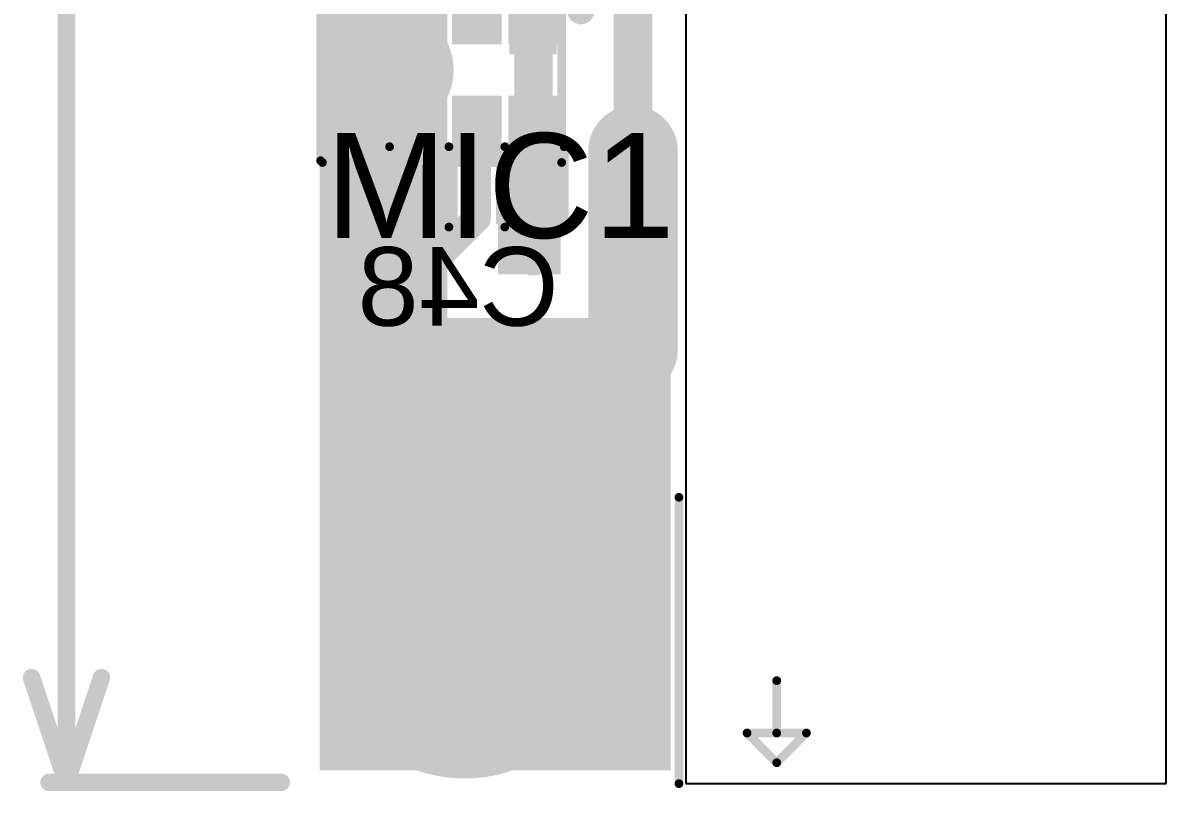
# Model space of a CAD drawing. Header units: millimetres. Extents: x -0.26 to 2.84, y -0.09 to 2.43.
# Drawn here: x -0.253 to 0.402, y -0.09 to 0.35 of the extents above; entities that cross this region are included whole.
import ezdxf

# ---------------------------------------------------------------- set-up
doc = ezdxf.new("R2010")
doc.units = ezdxf.units.MM
doc.header["$MEASUREMENT"] = 0
for name, color, linetype in [('BottomLayer', 5, 'Continuous'), ('BottomOverlay', 54, 'Continuous'), ('BottomPaste', 16, 'Continuous'), ('BottomSolder', 6, 'Continuous'), ('Mechanical1', 6, 'Continuous'), ('MultiLayer', 9, 'Continuous'), ('PadHoleLayer', 156, 'Continuous'), ('TopLayer', 1, 'Continuous'), ('TopOverlay', 2, 'Continuous'), ('TopPaste', 8, 'Continuous'), ('TopSolder', 216, 'Continuous'), ('ViaHoleLayer', 16, 'Continuous')]:
    doc.layers.add(name, color=color, linetype=linetype)
doc.styles.add('Arial', font='', dxfattribs={"height": 0.2})
doc.styles.get('Arial').set_extended_font_data('Arial')

# ---------------------------------------------------------------- blocks, each defined once
blk = doc.blocks.new('ICS_40618_90')
at = {"layer": 'BottomLayer'}
h = blk.add_hatch(color=5, dxfattribs=at)
edge = h.paths.add_edge_path()
edge.add_arc((0, 0.04083), 0.03199, 0, 360)
at = {"layer": 'BottomSolder'}
h = blk.add_hatch(color=6, dxfattribs=at)
edge = h.paths.add_edge_path()
edge.add_arc((0, 0.04083), 0.03599, 0, 360)
at = {"layer": 'MultiLayer'}
h = blk.add_hatch(color=9, dxfattribs=at)
edge = h.paths.add_edge_path()
edge.add_arc((0, 0.04083), 0.03199, 0, 360)
at = {"layer": 'PadHoleLayer'}
h = blk.add_hatch(color=156, dxfattribs=at)
edge = h.paths.add_edge_path()
edge.add_arc((0, 0.04083), 0.02018, 0, 360)
at = {"layer": 'TopLayer'}
h = blk.add_hatch(color=1, dxfattribs=at)
edge = h.paths.add_edge_path()
edge.add_arc((0, 0.04083), 0.03199, 0, 360)
for points in [[(-0.04724, 0.00181), (-0.0187, 0.00181), (-0.0187, -0.01874), (-0.04724, -0.01874)], [(0.0187, 0.00181), (0.04724, 0.00181), (0.04724, -0.01874), (0.0187, -0.01874)], [(-0.04528, -0.00016), (-0.02067, -0.00016), (-0.02067, -0.01677), (-0.04528, -0.01677)], [(-0.04724, -0.03055), (-0.0187, -0.03055), (-0.0187, -0.0511), (-0.04724, -0.0511)], [(0.0187, -0.03055), (0.04724, -0.03055), (0.04724, -0.0511), (0.0187, -0.0511)]]:
    blk.add_hatch(color=1, dxfattribs=at).paths.add_polyline_path(points)
at = {"layer": 'TopOverlay'}
blk.add_hatch(color=2, dxfattribs=at).paths.add_polyline_path([(0.00904, -0.05406), (0.01504, -0.05406), (0.01504, -0.02706), (0.00904, -0.02706)])
at = {"layer": 'TopPaste'}
for points in [[(-0.04724, 0.00181), (-0.0187, 0.00181), (-0.0187, -0.01874), (-0.04724, -0.01874)], [(0.0187, 0.00181), (0.04724, 0.00181), (0.04724, -0.01874), (0.0187, -0.01874)], [(-0.04528, -0.00016), (-0.02067, -0.00016), (-0.02067, -0.01677), (-0.04528, -0.01677)], [(-0.04724, -0.03055), (-0.0187, -0.03055), (-0.0187, -0.0511), (-0.04724, -0.0511)], [(0.0187, -0.03055), (0.04724, -0.03055), (0.04724, -0.0511), (0.0187, -0.0511)]]:
    blk.add_hatch(color=8, dxfattribs=at).paths.add_polyline_path(points)
at = {"layer": 'TopSolder'}
h = blk.add_hatch(color=216, dxfattribs=at)
edge = h.paths.add_edge_path()
edge.add_arc((0, 0.04083), 0.03599, 0, 360)
for points in [[(-0.05124, 0.00581), (-0.0147, 0.00581), (-0.0147, -0.02274), (-0.05124, -0.02274)], [(-0.04928, 0.00384), (-0.01667, 0.00384), (-0.01667, -0.02077), (-0.04928, -0.02077)], [(0.0147, 0.00581), (0.05124, 0.00581), (0.05124, -0.02274), (0.0147, -0.02274)], [(-0.05124, -0.02655), (-0.0147, -0.02655), (-0.0147, -0.0551), (-0.05124, -0.0551)], [(0.0147, -0.02655), (0.05124, -0.02655), (0.05124, -0.0551), (0.0147, -0.0551)]]:
    blk.add_hatch(color=216, dxfattribs=at).paths.add_polyline_path(points)
at = {"layer": 'TopOverlay', "const_width": 0.005}
for points in [[(-0.053, 0.08), (-0.053, -0.057)], [(-0.052, 0.081), (0.053, 0.081)], [(0.053, 0.081), (0.053, -0.057)], [(-0.053, -0.057), (0.053, -0.057)]]:
    blk.add_lwpolyline(points, dxfattribs=at)
at = {"layer": 'TopOverlay'}
for points, const_width in [([(-0.05425, 0.08, 1), (-0.05175, 0.08, 1)], 0.0025), ([(-0.05325, 0.081, 1), (-0.05075, 0.081, 1)], 0.0025), ([(0.05175, 0.081, 1), (0.05425, 0.081, 1)], 0.0025), ([(0.05175, 0.081, 1), (0.05425, 0.081, 1)], 0.0025), ([(-0.05425, -0.057, 1), (-0.05175, -0.057, 1)], 0.0025), ([(-0.05425, -0.057, 1), (-0.05175, -0.057, 1)], 0.0025), ([(0.05175, -0.057, 1), (0.05425, -0.057, 1)], 0.0025), ([(0.05175, -0.057, 1), (0.05425, -0.057, 1)], 0.0025), ([(0.03683, -0.068, 1), (0.03117, -0.068, 1)], 0.01), ([(0.02867, -0.068, 1), (0.03367, -0.068, 1)], 0.005), ([(0.03433, -0.068, 1), (0.03933, -0.068, 1)], 0.005)]:
    blk.add_lwpolyline(points, format="xyb", close=True, dxfattribs=dict(at, const_width=const_width))
blk = doc.blocks.new('DC_C024E_7A_1_65_95')
at = {"layer": 'BottomLayer'}
h = blk.add_hatch(color=5, dxfattribs=at)
edge = h.paths.add_edge_path()
edge.add_arc((-0.12972, 0.16929), 0.02165, 90, 270)
edge.add_line((-0.12972, 0.14764), (-0.01555, 0.14764))
edge.add_arc((-0.01555, 0.16929), 0.02165, 270, 450)
edge.add_line((-0.01555, 0.19094), (-0.12972, 0.19094))
at = {"layer": 'BottomSolder'}
h = blk.add_hatch(color=6, dxfattribs=at)
edge = h.paths.add_edge_path()
edge.add_arc((-0.12972, 0.16929), 0.02565, 90, 270)
edge.add_line((-0.12972, 0.14364), (-0.01555, 0.14364))
edge.add_arc((-0.01555, 0.16929), 0.02565, 270, 450)
edge.add_line((-0.01555, 0.19494), (-0.12972, 0.19494))
at = {"layer": 'MultiLayer'}
h = blk.add_hatch(color=9, dxfattribs=at)
edge = h.paths.add_edge_path()
edge.add_arc((-0.12972, 0.16929), 0.02165, 90, 270)
edge.add_line((-0.12972, 0.14764), (-0.01555, 0.14764))
edge.add_arc((-0.01555, 0.16929), 0.02165, 270, 450)
edge.add_line((-0.01555, 0.19094), (-0.12972, 0.19094))
at = {"layer": 'PadHoleLayer'}
h = blk.add_hatch(color=156, dxfattribs=at)
edge = h.paths.add_edge_path()
edge.add_arc((-0.12677, 0.16929), 0.01083, 90, 270)
edge.add_line((-0.12677, 0.15846), (-0.0185, 0.15846))
edge.add_arc((-0.0185, 0.16929), 0.01083, 270, 450)
edge.add_line((-0.0185, 0.18012), (-0.12677, 0.18012))
at = {"layer": 'TopLayer'}
h = blk.add_hatch(color=1, dxfattribs=at)
edge = h.paths.add_edge_path()
edge.add_arc((-0.12972, 0.16929), 0.02165, 90, 270)
edge.add_line((-0.12972, 0.14764), (-0.01555, 0.14764))
edge.add_arc((-0.01555, 0.16929), 0.02165, 270, 450)
edge.add_line((-0.01555, 0.19094), (-0.12972, 0.19094))
at = {"layer": 'TopSolder'}
h = blk.add_hatch(color=216, dxfattribs=at)
edge = h.paths.add_edge_path()
edge.add_arc((-0.12972, 0.16929), 0.02565, 90, 270)
edge.add_line((-0.12972, 0.14364), (-0.01555, 0.14364))
edge.add_arc((-0.01555, 0.16929), 0.02565, 270, 450)
edge.add_line((-0.01555, 0.19494), (-0.12972, 0.19494))
at = {"layer": 'Mechanical1'}
for p, q in [((0.089, 0.139), (-0.378, 0.139)), ((-0.378, 0.139), (-0.378, -0.136)), ((-0.378, -0.136), (0.089, -0.136))]:
    blk.add_line(p, q, dxfattribs=at)
at = {"layer": 'TopOverlay', "const_width": 0.005}
for points in [[(-0.378, 0.143), (-0.214, 0.143)], [(-0.349, 0.104), (-0.366, 0.087)], [(-0.349, 0.104), (-0.349, 0.087)], [(-0.366, 0.087), (-0.349, 0.07)], [(-0.349, 0.087), (-0.319, 0.087)], [(-0.349, 0.087), (-0.349, 0.07)]]:
    blk.add_lwpolyline(points, dxfattribs=at)
at = {"layer": 'TopOverlay', "const_width": 0.0025}
for points in [[(-0.37925, 0.143, 1), (-0.37675, 0.143, 1)], [(-0.21525, 0.143, 1), (-0.21275, 0.143, 1)], [(-0.35025, 0.104, 1), (-0.34775, 0.104, 1)], [(-0.35025, 0.104, 1), (-0.34775, 0.104, 1)], [(-0.36725, 0.087, 1), (-0.36475, 0.087, 1)], [(-0.36725, 0.087, 1), (-0.36475, 0.087, 1)], [(-0.35025, 0.087, 1), (-0.34775, 0.087, 1)], [(-0.35025, 0.087, 1), (-0.34775, 0.087, 1)], [(-0.35025, 0.087, 1), (-0.34775, 0.087, 1)], [(-0.32025, 0.087, 1), (-0.31775, 0.087, 1)], [(-0.35025, 0.07, 1), (-0.34775, 0.07, 1)], [(-0.35025, 0.07, 1), (-0.34775, 0.07, 1)]]:
    blk.add_lwpolyline(points, format="xyb", close=True, dxfattribs=at)
blk = doc.blocks.new('C__0603_B_109')
at = {"layer": 'BottomLayer'}
for points in [[(-0.015, 0.0175), (-0.015, -0.0175), (-0.045, -0.0175), (-0.045, 0.0175)], [(0.045, 0.0175), (0.045, -0.0175), (0.015, -0.0175), (0.015, 0.0175)]]:
    blk.add_hatch(color=5, dxfattribs=at).paths.add_polyline_path(points)
at = {"layer": 'BottomPaste'}
for points in [[(-0.015, 0.0175), (-0.015, -0.0175), (-0.045, -0.0175), (-0.045, 0.0175)], [(0.045, 0.0175), (0.045, -0.0175), (0.015, -0.0175), (0.015, 0.0175)]]:
    blk.add_hatch(color=16, dxfattribs=at).paths.add_polyline_path(points)
at = {"layer": 'BottomSolder'}
for points in [[(-0.011, 0.0215), (-0.011, -0.0215), (-0.049, -0.0215), (-0.049, 0.0215)], [(0.049, 0.0215), (0.049, -0.0215), (0.011, -0.0215), (0.011, 0.0215)]]:
    blk.add_hatch(color=6, dxfattribs=at).paths.add_polyline_path(points)
at = {"layer": 'BottomOverlay', "const_width": 0.005}
for points in [[(-0.05, 0.023), (-0.016, 0.023)], [(-0.05, -0.023), (-0.05, 0.023)], [(0.016, 0.023), (0.05, 0.023)], [(0.05, -0.023), (0.05, 0.023)], [(-0.05, -0.023), (-0.016, -0.023)], [(0.016, -0.023), (0.05, -0.023)]]:
    blk.add_lwpolyline(points, dxfattribs=at)
at = {"layer": 'BottomOverlay', "const_width": 0.0025}
for points in [[(-0.05125, 0.023, 1), (-0.04875, 0.023, 1)], [(-0.05125, 0.023, 1), (-0.04875, 0.023, 1)], [(-0.01725, 0.023, 1), (-0.01475, 0.023, 1)], [(0.01475, 0.023, 1), (0.01725, 0.023, 1)], [(0.04875, 0.023, 1), (0.05125, 0.023, 1)], [(0.04875, 0.023, 1), (0.05125, 0.023, 1)], [(-0.05125, -0.023, 1), (-0.04875, -0.023, 1)], [(-0.05125, -0.023, 1), (-0.04875, -0.023, 1)], [(-0.01725, -0.023, 1), (-0.01475, -0.023, 1)], [(0.01475, -0.023, 1), (0.01725, -0.023, 1)], [(0.04875, -0.023, 1), (0.05125, -0.023, 1)], [(0.04875, -0.023, 1), (0.05125, -0.023, 1)]]:
    blk.add_lwpolyline(points, format="xyb", close=True, dxfattribs=at)

msp = doc.modelspace()

# ---------------------------------------------------------------- hatches: boundary and pattern name
at = {"layer": 'BottomLayer'}
for points in [[(-0.083, -0.078), (-0.01, -0.078), (-0.01, 0.502), (-0.083, 0.502)], [(0.019, 0.206), (0.055, 0.206), (0.055, 0.274), (0.019, 0.274)], [(-0.04, -0.078), (0.118, -0.078), (0.118, 0.181), (-0.04, 0.181)]]:
    msp.add_hatch(color=5, dxfattribs=at).paths.add_polyline_path(points)
h = msp.add_hatch(color=5, dxfattribs=at)
edge = h.paths.add_edge_path()
edge.add_arc((0.03936, 0.2181), 0.00886, 0, 360)
h = msp.add_hatch(color=5, dxfattribs=at)
edge = h.paths.add_edge_path()
edge.add_arc((-0.024, 0.207), 0.00886, 0, 360)
h = msp.add_hatch(color=5, dxfattribs=at)
edge = h.paths.add_edge_path()
edge.add_arc((0, 0), 0.07874, 0, 360)
at = {"layer": 'BottomSolder'}
h = msp.add_hatch(color=6, dxfattribs=at)
edge = h.paths.add_edge_path()
edge.add_arc((0.03936, 0.2181), 0.01286, 0, 360)
h = msp.add_hatch(color=6, dxfattribs=at)
edge = h.paths.add_edge_path()
edge.add_arc((-0.024, 0.207), 0.01286, 0, 360)
h = msp.add_hatch(color=6, dxfattribs=at)
edge = h.paths.add_edge_path()
edge.add_arc((0, 0), 0.08274, 0, 360)
at = {"layer": 'MultiLayer'}
h = msp.add_hatch(color=9, dxfattribs=at)
edge = h.paths.add_edge_path()
edge.add_arc((0, 0), 0.07874, 0, 360)
at = {"layer": 'PadHoleLayer'}
h = msp.add_hatch(color=156, dxfattribs=at)
edge = h.paths.add_edge_path()
edge.add_arc((0, 0), 0.05906, 0, 360)
at = {"layer": 'TopLayer'}
h = msp.add_hatch(color=1, dxfattribs=at)
edge = h.paths.add_edge_path()
edge.add_arc((0.03936, 0.2181), 0.00886, 0, 360)
h = msp.add_hatch(color=1, dxfattribs=at)
edge = h.paths.add_edge_path()
edge.add_arc((-0.024, 0.207), 0.00886, 0, 360)
h = msp.add_hatch(color=1, dxfattribs=at)
edge = h.paths.add_edge_path()
edge.add_arc((0, 0), 0.07874, 0, 360)
at = {"layer": 'TopSolder'}
h = msp.add_hatch(color=216, dxfattribs=at)
edge = h.paths.add_edge_path()
edge.add_arc((0.03936, 0.2181), 0.01286, 0, 360)
h = msp.add_hatch(color=216, dxfattribs=at)
edge = h.paths.add_edge_path()
edge.add_arc((-0.024, 0.207), 0.01286, 0, 360)
h = msp.add_hatch(color=216, dxfattribs=at)
edge = h.paths.add_edge_path()
edge.add_arc((0, 0), 0.08274, 0, 360)
at = {"layer": 'ViaHoleLayer'}
h = msp.add_hatch(color=16, dxfattribs=at)
edge = h.paths.add_edge_path()
edge.add_arc((0.03936, 0.2181), 0.00591, 0, 360)
h = msp.add_hatch(color=16, dxfattribs=at)
edge = h.paths.add_edge_path()
edge.add_arc((-0.024, 0.207), 0.00591, 0, 360)

# ---------------------------------------------------------------- linework, layer by layer
at = {"layer": 'BottomLayer', "const_width": 0.022}
for points in [[(0.09642, 0.21965), (0.09642, 0.39442)], [(0.03936, 0.2181), (0.03936, 0.38536)], [(0.033, 0.26), (0.037, 0.256)]]:
    msp.add_lwpolyline(points, dxfattribs=at)
at = {"layer": 'BottomLayer', "const_width": 0.011}
for points in [[(0.0275, 0.26, 1), (0.0385, 0.26, 1)], [(0.0315, 0.256, 1), (0.0425, 0.256, 1)], [(0.09092, 0.21965, 1), (0.10192, 0.21965, 1)], [(0.03386, 0.2181, 1), (0.04486, 0.2181, 1)]]:
    msp.add_lwpolyline(points, format="xyb", close=True, dxfattribs=at)
at = {"layer": 'Mechanical1', "const_width": 0.01}
for points in [[(-0.228, -0.085), (-0.228, 0.80559)], [(-0.248, -0.025), (-0.228, -0.085)], [(-0.228, -0.085), (-0.208, -0.025)], [(-0.238, -0.085), (-0.105, -0.085)]]:
    msp.add_lwpolyline(points, dxfattribs=at)
at = {"layer": 'Mechanical1', "const_width": 0.005}
for points in [[(-0.2505, -0.025, 1), (-0.2455, -0.025, 1)], [(-0.2105, -0.025, 1), (-0.2055, -0.025, 1)], [(-0.2405, -0.085, 1), (-0.2355, -0.085, 1)], [(-0.2305, -0.085, 1), (-0.2255, -0.085, 1)], [(-0.2305, -0.085, 1), (-0.2255, -0.085, 1)], [(-0.2305, -0.085, 1), (-0.2255, -0.085, 1)], [(-0.1075, -0.085, 1), (-0.1025, -0.085, 1)]]:
    msp.add_lwpolyline(points, format="xyb", close=True, dxfattribs=at)
at = {"layer": 'TopLayer', "const_width": 0.016}
for points in [[(0.007, 0.238), (0.007, 0.29)], [(0.03936, 0.2181), (0.03936, 0.29)], [(-0.024, 0.207), (0.007, 0.238)]]:
    msp.add_lwpolyline(points, dxfattribs=at)
at = {"layer": 'TopLayer', "const_width": 0.008}
for points in [[(0.003, 0.29, 1), (0.011, 0.29, 1)], [(0.03536, 0.29, 1), (0.04336, 0.29, 1)], [(0.003, 0.238, 1), (0.011, 0.238, 1)], [(0.003, 0.238, 1), (0.011, 0.238, 1)], [(0.03536, 0.2181, 1), (0.04336, 0.2181, 1)], [(-0.028, 0.207, 1), (-0.02, 0.207, 1)]]:
    msp.add_lwpolyline(points, format="xyb", close=True, dxfattribs=at)

# ---------------------------------------------------------------- block references
at = {"rotation": 90}
for name, p in [('DC_C024E_7A_1_65_95', (0.26571, 0.29228)), ('ICS_40618_90', (-0.00146, 0.32297))]:
    msp.add_blockref(name, p, dxfattribs=at)
msp.add_blockref('C__0603_B_109', (0.007, 0.256))

# ---------------------------------------------------------------- texts
at = {"layer": 'BottomOverlay', "style": 'Arial', "text_generation_flag": 2}
msp.add_text('C48', height=0.045, dxfattribs=at).set_placement((0.05398, 0.17651))
at = {"layer": 'TopOverlay', "style": 'Arial'}
msp.add_text('MIC1', height=0.06, dxfattribs=at).set_placement((-0.07986, 0.22678))

doc.saveas('drawing.dxf')
